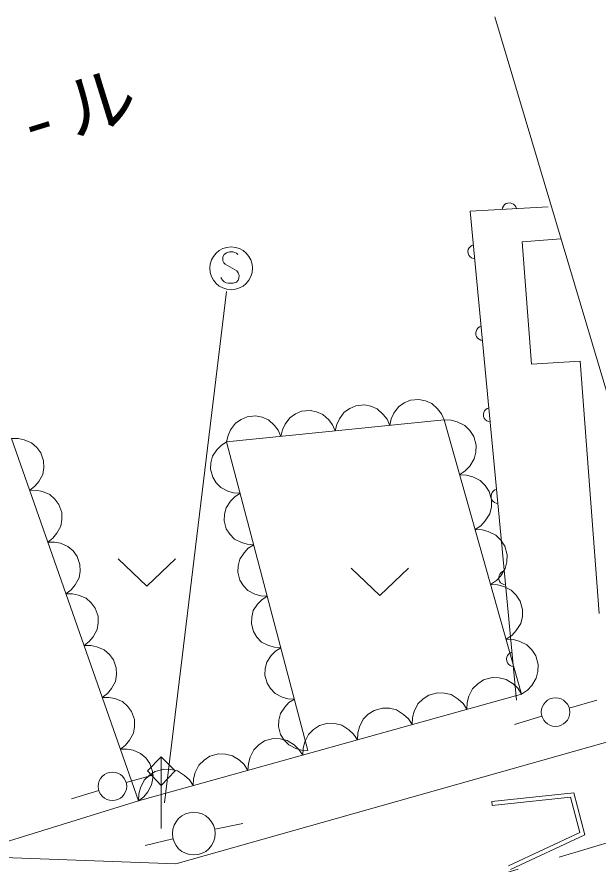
# Model space of a CAD drawing. Units: millimetres, scale not verified. Extents: x 39871 to 677802, y 19935 to 378772.
# Drawn here: x 531979 to 552188, y 318990 to 348478 of the extents above; entities that cross this region are included whole.
import ezdxf

# ---------------------------------------------------------------- set-up
doc = ezdxf.new("R2010")
doc.units = ezdxf.units.MM
doc.header["$LTSCALE"] = 996.768
doc.linetypes.add('CHAIN', pattern=[18.5, 12, -1.5, 3.5, -1.5])
doc.layers.add('S-SUV', color=7, linetype='Continuous', lineweight=13)
doc.styles.add('ＭＳ ゴシック', font='')
doc.styles.get('ＭＳ ゴシック').set_extended_font_data('MS Gothic')

msp = doc.modelspace()

# ---------------------------------------------------------------- linework, layer by layer
at = {"layer": 'S-SUV'}
for p, q in [((548598.3, 348478.4), (556500.8, 321951.4)), ((547741.8, 341721.3), (550456.8, 341865.5)), ((548850.5, 341780.2), (548867.3, 341838.5)), ((548867.3, 341838.5), (548894.6, 341888.6)), ((548894.6, 341888.6), (548939, 341945.8)), ((548939, 341945.8), (548992.2, 341978.6)), ((548992.2, 341978.6), (549049.7, 341999.1)), ((549049.7, 341999.1), (549126.8, 342003.2)), ((549126.8, 342003.2), (549186.3, 341988.9)), ((549186.3, 341988.9), (549242.6, 341961.9)), ((549242.6, 341961.9), (549294, 341909.8)), ((549294, 341909.8), (549326.5, 341862.8)), ((549326.5, 341862.8), (549348.2, 341806.6)), ((549348.6, 324694.1), (547741.8, 341721.3)), ((549552.6, 340654.7), (550898.8, 340756.3)), ((549874.6, 336391), (549552.6, 340654.7)), ((539367.4, 340296.3), (539270.2, 340270.2)), ((539483.2, 340296.3), (539367.4, 340296.3)), ((539561.7, 340281.4), (539483.2, 340296.3)), ((547664.9, 340321.2), (547676.8, 340381.2)), ((547672.2, 340244.3), (547664.9, 340321.2)), ((547676.8, 340381.2), (547701.4, 340438.6)), ((547701.4, 340438.6), (547751.4, 340492.1)), ((547751.4, 340492.1), (547797, 340526.4)), ((547797, 340526.4), (547852.3, 340550.4)), ((539139.3, 340131.9), (539135.6, 340045.9)), ((539135.6, 340045.9), (539139.3, 339989.8)), ((539187.9, 340214.1), (539139.3, 340131.9)), ((539270.2, 340270.2), (539187.9, 340214.1)), ((539617.8, 340255.2), (539561.7, 340281.4)), ((539658.9, 340210.4), (539617.8, 340255.2)), ((547695, 340187.7), (547672.2, 340244.3)), ((547729.9, 340135.9), (547695, 340187.7)), ((547789, 340093.9), (547729.9, 340135.9)), ((547840.2, 340068.7), (547789, 340093.9)), ((547899.1, 340054.3), (547840.2, 340068.7)), ((539139.3, 339989.8), (539169.2, 339915.1)), ((539169.2, 339915.1), (539221.6, 339874)), ((539221.6, 339874), (539629, 339638.5)), ((539629, 339638.5), (539673.9, 339571.2)), ((539673.9, 339571.2), (539703.8, 339477.8)), ((539703.8, 339477.8), (539696.3, 339388)), ((539124.4, 339317), (539072.1, 339403)), ((539184.2, 339261), (539124.4, 339317)), ((539255.2, 339227.3), (539184.2, 339261)), ((539330, 339216.1), (539255.2, 339227.3)), ((539501.9, 339216.1), (539330, 339216.1)), ((539617.8, 339249.7), (539501.9, 339216.1)), ((539670.1, 339317), (539617.8, 339249.7)), ((539696.3, 339388), (539670.1, 339317)), ((537106.5, 321116.3), (539261.3, 338920.1)), ((547969.2, 337600.7), (548019.2, 337654.2)), ((548019.2, 337654.2), (548064.8, 337688.6)), ((548064.8, 337688.6), (548120.1, 337712.6)), ((547932.7, 337483.4), (547944.6, 337543.3)), ((547940, 337406.5), (547932.7, 337483.4)), ((547962.8, 337349.8), (547940, 337406.5)), ((547944.6, 337543.3), (547969.2, 337600.7)), ((547997.8, 337298), (547962.8, 337349.8)), ((548056.8, 337256.1), (547997.8, 337298)), ((548108, 337230.9), (548056.8, 337256.1)), ((548166.9, 337216.4), (548108, 337230.9)), ((551571.1, 336498.6), (549874.6, 336391)), ((552230.2, 327711.4), (551571.1, 336498.6)), ((545445.4, 335043.8), (545248.8, 334909.2)), ((545660.5, 335137.2), (545445.4, 335043.8)), ((545953.7, 335166.9), (545660.5, 335137.2)), ((546183.1, 335118.5), (545953.7, 335166.9)), ((546402.7, 335026.1), (546183.1, 335118.5)), ((546608.2, 334836.7), (546402.7, 335026.1)), ((541877.4, 334754.1), (541662.3, 334660.6)), ((542170.6, 334783.7), (541877.4, 334754.1)), ((542400, 334735.3), (542170.6, 334783.7)), ((542619.6, 334642.9), (542400, 334735.3)), ((543357.3, 334717.6), (543193.9, 334490.9)), ((543553.9, 334852.2), (543357.3, 334717.6)), ((543768.9, 334945.6), (543553.9, 334852.2)), ((544062.1, 334975.3), (543768.9, 334945.6)), ((544291.6, 334926.9), (544062.1, 334975.3)), ((544511.1, 334834.5), (544291.6, 334926.9)), ((544716.6, 334645.1), (544511.1, 334834.5)), ((545248.8, 334909.2), (545085.5, 334682.5)), ((546740.4, 334663.8), (546608.2, 334836.7)), ((548200.5, 334645.5), (548212.4, 334705.5)), ((548212.4, 334705.5), (548237, 334762.9)), ((548237, 334762.9), (548287, 334816.4)), ((548287, 334816.4), (548332.6, 334850.7)), ((548332.6, 334850.7), (548387.9, 334874.7)), ((539267.1, 333687.1), (546833.3, 334453.4)), ((539770.8, 334469), (539574.2, 334334.4)), ((539985.8, 334562.5), (539770.8, 334469)), ((540279, 334592.2), (539985.8, 334562.5)), ((540508.5, 334543.7), (540279, 334592.2)), ((540728, 334451.3), (540508.5, 334543.7)), ((540933.5, 334261.9), (540728, 334451.3)), ((541465.7, 334526), (541302.4, 334299.3)), ((541662.3, 334660.6), (541465.7, 334526)), ((542825.1, 334453.5), (542619.6, 334642.9)), ((542957.3, 334280.6), (542825.1, 334453.5)), ((543193.9, 334490.9), (543103.9, 334295.4)), ((544848.8, 334472.2), (544716.6, 334645.1)), ((544941.8, 334261.8), (544848.8, 334472.2)), ((544995.4, 334487), (544941.8, 334261.8)), ((545085.5, 334682.5), (544995.4, 334487)), ((546833.3, 334453.4), (546740.4, 334663.8)), ((547074.4, 334439.1), (546833.3, 334453.4)), ((546833.3, 334453.4), (549530.3, 324909.2)), ((547291.5, 334381.9), (547074.4, 334439.1)), ((548207.8, 334568.6), (548200.5, 334645.5)), ((548230.6, 334512), (548207.8, 334568.6)), ((548265.6, 334460.2), (548230.6, 334512)), ((548324.6, 334418.2), (548265.6, 334460.2)), ((548375.8, 334393), (548324.6, 334418.2)), ((539410.8, 334107.7), (539320.8, 333912.3)), ((539574.2, 334334.4), (539410.8, 334107.7)), ((541065.7, 334089), (540933.5, 334261.9)), ((541212.3, 334103.8), (541158.7, 333878.7)), ((541302.4, 334299.3), (541212.3, 334103.8)), ((543050.2, 334070.2), (542957.3, 334280.6)), ((543103.9, 334295.4), (543050.2, 334070.2)), ((547554.1, 334255.2), (547291.5, 334381.9)), ((547728, 334077.5), (547554.1, 334255.2)), ((548434.7, 334378.5), (548375.8, 334393)), ((539320.8, 333912.3), (539267.1, 333687.1)), ((541158.7, 333878.7), (541065.7, 334089)), ((547862.9, 333873.5), (547728, 334077.5)), ((547946.5, 333577.6), (547862.9, 333873.5)), ((532018.1, 333801.5), (531785.6, 333801)), ((531785.6, 333801), (536205.6, 321189.5)), ((532230, 333759.5), (532018.1, 333801.5)), ((532489.8, 333653.3), (532230, 333759.5)), ((532667.3, 333493), (532489.8, 333653.3)), ((539078.8, 333565.6), (538932.5, 333412.1)), ((539267.1, 333687.1), (539078.8, 333565.6)), ((542099.8, 322938.4), (539267.1, 333687.1)), ((547938.3, 333333.1), (547946.5, 333577.6)), ((532809.1, 333305), (532667.3, 333493)), ((532907, 333025.7), (532809.1, 333305)), ((538932.5, 333412.1), (538781.5, 333185.5)), ((547883.1, 333090.8), (547938.3, 333333.1)), ((532913.6, 332790.3), (532907, 333025.7)), ((538725.9, 332960.1), (538714.2, 332731.9)), ((538781.5, 333185.5), (538725.9, 332960.1)), ((547725.8, 332845.3), (547883.1, 333090.8)), ((532875, 332554.3), (532913.6, 332790.3)), ((538714.2, 332731.9), (538787.4, 332454.2)), ((547372.7, 332544.6), (547572, 332678.2)), ((547572, 332678.2), (547725.8, 332845.3)), ((532738.3, 332309.2), (532875, 332554.3)), ((538787.4, 332454.2), (538910, 332261.4)), ((547613.8, 332530.3), (547372.7, 332544.6)), ((547830.9, 332473.1), (547613.8, 332530.3)), ((548093.5, 332346.3), (547830.9, 332473.1)), ((548267.4, 332168.7), (548093.5, 332346.3)), ((532417.1, 331999.3), (532600.6, 332139.5)), ((532600.6, 332139.5), (532738.3, 332309.2)), ((538910, 332261.4), (539069.4, 332092.7)), ((539069.4, 332092.7), (539312.5, 331970)), ((548402.3, 331964.6), (548267.4, 332168.7)), ((532649.5, 331999.9), (532417.1, 331999.3)), ((532861.5, 331957.8), (532649.5, 331999.9)), ((533121.2, 331851.6), (532861.5, 331957.8)), ((533298.8, 331691.3), (533121.2, 331851.6)), ((539312.5, 331970), (539514.3, 331913)), ((539550.9, 331774.1), (539404.6, 331620.6)), ((539514.3, 331913), (539739.2, 331895.6)), ((539739.2, 331895.6), (539550.9, 331774.1)), ((548485.9, 331668.8), (548402.3, 331964.6)), ((548468.3, 331807.7), (548480.2, 331867.6)), ((548475.6, 331730.8), (548468.3, 331807.7)), ((548480.2, 331867.6), (548504.8, 331925)), ((548504.8, 331925), (548554.8, 331978.5)), ((548554.8, 331978.5), (548600.4, 332012.9)), ((548600.4, 332012.9), (548655.7, 332036.8)), ((533440.5, 331503.3), (533298.8, 331691.3)), ((533538.4, 331224.1), (533440.5, 331503.3)), ((539404.6, 331620.6), (539253.6, 331394)), ((548498.4, 331674.1), (548475.6, 331730.8)), ((548477.7, 331424.3), (548485.9, 331668.8)), ((548533.4, 331622.3), (548498.4, 331674.1)), ((548592.4, 331580.3), (548533.4, 331622.3)), ((548643.6, 331555.1), (548592.4, 331580.3)), ((548702.5, 331540.7), (548643.6, 331555.1)), ((533545, 330988.7), (533538.4, 331224.1)), ((539198, 331168.6), (539186.3, 330940.4)), ((539253.6, 331394), (539198, 331168.6)), ((548265.1, 330936.5), (548422.5, 331181.9)), ((548422.5, 331181.9), (548477.7, 331424.3)), ((533506.4, 330752.6), (533545, 330988.7)), ((539186.3, 330940.4), (539259.5, 330662.8)), ((548111.4, 330769.4), (548265.1, 330936.5)), ((533369.8, 330507.5), (533506.4, 330752.6)), ((539259.5, 330662.8), (539382.1, 330470)), ((547912.1, 330635.7), (548111.4, 330769.4)), ((548153.2, 330621.4), (547912.1, 330635.7)), ((548370.3, 330564.3), (548153.2, 330621.4)), ((548632.9, 330437.5), (548370.3, 330564.3)), ((533048.5, 330197.7), (533232, 330337.9)), ((533232, 330337.9), (533369.8, 330507.5)), ((539382.1, 330470), (539541.6, 330301.3)), ((539541.6, 330301.3), (539784.6, 330178.5)), ((548806.7, 330259.9), (548632.9, 330437.5)), ((533280.9, 330198.2), (533048.5, 330197.7)), ((533492.9, 330156.2), (533280.9, 330198.2)), ((533752.6, 330050), (533492.9, 330156.2)), ((533930.2, 329889.7), (533752.6, 330050)), ((539784.6, 330178.5), (539986.5, 330121.5)), ((540023, 329982.7), (539876.7, 329829.2)), ((539986.5, 330121.5), (540211.4, 330104.2)), ((540211.4, 330104.2), (540023, 329982.7)), ((548941.7, 330055.8), (548806.7, 330259.9)), ((549025.3, 329759.9), (548941.7, 330055.8)), ((534071.9, 329701.7), (533930.2, 329889.7)), ((534169.8, 329422.4), (534071.9, 329701.7)), ((539876.7, 329829.2), (539725.7, 329602.6)), ((549017.1, 329515.4), (549025.3, 329759.9)), ((534176.5, 329187.1), (534169.8, 329422.4)), ((535499.1, 329609.5), (536495.9, 328667.5)), ((536495.9, 328667.5), (537492.7, 329609.5)), ((539725.7, 329602.6), (539670.1, 329377.2)), ((548961.9, 329273.1), (549017.1, 329515.4)), ((534137.8, 328951), (534176.5, 329187.1)), ((539670.1, 329377.2), (539658.4, 329149)), ((539658.4, 329149), (539731.6, 328871.3)), ((543598.9, 329284.8), (544595.6, 328342.9)), ((544595.6, 328342.9), (545592.4, 329284.8)), ((548772.6, 329087.1), (548822.6, 329140.7)), ((548804.5, 329027.6), (548961.9, 329273.1)), ((548822.6, 329140.7), (548868.2, 329175)), ((548868.2, 329175), (548923.5, 329199)), ((534001.2, 328705.9), (534137.8, 328951)), ((539731.6, 328871.3), (539854.2, 328678.5)), ((548451.5, 328726.9), (548650.8, 328860.5)), ((548650.8, 328860.5), (548804.5, 329027.6)), ((548736.1, 328969.8), (548748, 329029.7)), ((548743.4, 328892.9), (548736.1, 328969.8)), ((548766.3, 328836.2), (548743.4, 328892.9)), ((548748, 329029.7), (548772.6, 329087.1)), ((548801.2, 328784.5), (548766.3, 328836.2)), ((533679.9, 328396.1), (533863.4, 328536.2)), ((533863.4, 328536.2), (534001.2, 328705.9)), ((539854.2, 328678.5), (540013.7, 328509.8)), ((540013.7, 328509.8), (540256.8, 328387.1)), ((548692.6, 328712.6), (548451.5, 328726.9)), ((548909.7, 328655.4), (548692.6, 328712.6)), ((548860.2, 328742.5), (548801.2, 328784.5)), ((548911.4, 328717.3), (548860.2, 328742.5)), ((549172.3, 328528.6), (548909.7, 328655.4)), ((548970.3, 328702.8), (548911.4, 328717.3)), ((549346.1, 328351), (549172.3, 328528.6)), ((533912.4, 328396.6), (533679.9, 328396.1)), ((534124.3, 328354.6), (533912.4, 328396.6)), ((534384.1, 328248.4), (534124.3, 328354.6)), ((534561.6, 328088.1), (534384.1, 328248.4)), ((540256.8, 328387.1), (540458.6, 328330.1)), ((540458.6, 328330.1), (540683.5, 328312.7)), ((540683.5, 328312.7), (540495.2, 328191.3)), ((549481.1, 328147), (549346.1, 328351)), ((534703.4, 327900.1), (534561.6, 328088.1)), ((540348.8, 328037.7), (540197.8, 327811.1)), ((540495.2, 328191.3), (540348.8, 328037.7)), ((549564.7, 327851.1), (549481.1, 328147)), ((534801.2, 327620.8), (534703.4, 327900.1)), ((534807.9, 327385.4), (534801.2, 327620.8)), ((540197.8, 327811.1), (540142.2, 327585.8)), ((549556.5, 327606.6), (549564.7, 327851.1)), ((534769.2, 327149.4), (534807.9, 327385.4)), ((540142.2, 327585.8), (540130.5, 327357.6)), ((540130.5, 327357.6), (540203.7, 327079.9)), ((549343.9, 327118.8), (549501.3, 327364.2)), ((549501.3, 327364.2), (549556.5, 327606.6)), ((534632.6, 326904.3), (534769.2, 327149.4)), ((540203.7, 327079.9), (540326.4, 326887.1)), ((549190.2, 326951.7), (549343.9, 327118.8)), ((534311.3, 326594.4), (534494.8, 326734.6)), ((534494.8, 326734.6), (534632.6, 326904.3)), ((540326.4, 326887.1), (540485.8, 326718.4)), ((548990.9, 326818.1), (549190.2, 326951.7)), ((549232, 326803.7), (548990.9, 326818.1)), ((549449.1, 326746.6), (549232, 326803.7)), ((549711.7, 326619.8), (549449.1, 326746.6)), ((534543.8, 326595), (534311.3, 326594.4)), ((534755.7, 326552.9), (534543.8, 326595)), ((535015.5, 326446.7), (534755.7, 326552.9)), ((535193, 326286.4), (535015.5, 326446.7)), ((540485.8, 326718.4), (540728.9, 326595.6)), ((540728.9, 326595.6), (540930.7, 326538.7)), ((540930.7, 326538.7), (541155.6, 326521.3)), ((541155.6, 326521.3), (540967.3, 326399.8)), ((549885.5, 326442.2), (549711.7, 326619.8)), ((550020.5, 326238.1), (549885.5, 326442.2)), ((535334.8, 326098.4), (535193, 326286.4)), ((540820.9, 326246.3), (540669.9, 326019.7)), ((540967.3, 326399.8), (540820.9, 326246.3)), ((549003.9, 326131.9), (549015.8, 326191.9)), ((549015.8, 326191.9), (549040.4, 326249.3)), ((549040.4, 326249.3), (549090.4, 326302.8)), ((549090.4, 326302.8), (549136, 326337.1)), ((549136, 326337.1), (549191.3, 326361.1)), ((550104.1, 325942.3), (550020.5, 326238.1)), ((535432.7, 325819.2), (535334.8, 326098.4)), ((540669.9, 326019.7), (540614.3, 325794.3)), ((549011.2, 326055), (549003.9, 326131.9)), ((549034.1, 325998.4), (549011.2, 326055)), ((549069, 325946.6), (549034.1, 325998.4)), ((549128, 325904.6), (549069, 325946.6)), ((549179.2, 325879.4), (549128, 325904.6)), ((549238.1, 325864.9), (549179.2, 325879.4)), ((550095.9, 325697.7), (550104.1, 325942.3)), ((535400.7, 325347.7), (535439.3, 325583.8)), ((535439.3, 325583.8), (535432.7, 325819.2)), ((540614.3, 325794.3), (540602.6, 325566.1)), ((540602.6, 325566.1), (540675.8, 325288.4)), ((550040.7, 325455.4), (550095.9, 325697.7)), ((535264, 325102.6), (535400.7, 325347.7)), ((540675.8, 325288.4), (540798.5, 325095.7)), ((548004.1, 325268), (547826.6, 325095.3)), ((548207.8, 325401.8), (548004.1, 325268)), ((548502.8, 325484.2), (548207.8, 325401.8)), ((548746.4, 325475.3), (548502.8, 325484.2)), ((548987.7, 325419.5), (548746.4, 325475.3)), ((549231.7, 325261.9), (548987.7, 325419.5)), ((549397.8, 325108.2), (549231.7, 325261.9)), ((549883.3, 325210), (550040.7, 325455.4)), ((535126.3, 324933), (535264, 325102.6)), ((540798.5, 325095.7), (540957.9, 324926.9)), ((547826.6, 325095.3), (547699.4, 324834.2)), ((549530.3, 324909.2), (549397.8, 325108.2)), ((549530.3, 324909.2), (549729.6, 325042.8)), ((549729.6, 325042.8), (549883.3, 325210)), ((534942.8, 324792.8), (535126.3, 324933)), ((535175.2, 324793.3), (534942.8, 324792.8)), ((535387.2, 324751.3), (535175.2, 324793.3)), ((535646.9, 324645.1), (535387.2, 324751.3)), ((536205.6, 321189.5), (549530.3, 324909.2)), ((540957.9, 324926.9), (541201, 324804.2)), ((541201, 324804.2), (541402.8, 324747.2)), ((541402.8, 324747.2), (541627.7, 324729.9)), ((541627.7, 324729.9), (541439.4, 324608.4)), ((546100.5, 324736.6), (545923, 324564)), ((546304.3, 324870.4), (546100.5, 324736.6)), ((546599.3, 324952.8), (546304.3, 324870.4)), ((546842.9, 324943.9), (546599.3, 324952.8)), ((547084.2, 324888.1), (546842.9, 324943.9)), ((547328.2, 324730.5), (547084.2, 324888.1)), ((547494.3, 324576.8), (547328.2, 324730.5)), ((547699.4, 324834.2), (547641.8, 324618)), ((551188.5, 324417.6), (552145.8, 324693.1)), ((535824.5, 324484.8), (535646.9, 324645.1)), ((535966.2, 324296.8), (535824.5, 324484.8)), ((541293, 324454.9), (541142, 324228.3)), ((541439.4, 324608.4), (541293, 324454.9)), ((544695.8, 324421.4), (544400.8, 324339.1)), ((544939.4, 324412.5), (544695.8, 324421.4)), ((545180.7, 324356.7), (544939.4, 324412.5)), ((545923, 324564), (545795.9, 324302.8)), ((547626.7, 324377.8), (547494.3, 324576.8)), ((547641.8, 324618), (547626.7, 324377.8)), ((536064.1, 324017.5), (535966.2, 324296.8)), ((537503.2, 318993.8), (555837.6, 324177.9)), ((541142, 324228.3), (541086.5, 324002.9)), ((544197, 324205.2), (544019.5, 324032.6)), ((544400.8, 324339.1), (544197, 324205.2)), ((545424.7, 324199.1), (545180.7, 324356.7)), ((545590.7, 324045.4), (545424.7, 324199.1)), ((545738.3, 324086.6), (545723.2, 323846.5)), ((545795.9, 324302.8), (545738.3, 324086.6)), ((550232.5, 324137.2), (549278.1, 323851.9)), ((536032.1, 323546.1), (536070.7, 323782.2)), ((536070.7, 323782.2), (536064.1, 324017.5)), ((541086.5, 324002.9), (541074.8, 323774.7)), ((542497.2, 323807.7), (542293.5, 323673.8)), ((542792.3, 323890), (542497.2, 323807.7)), ((543035.9, 323881.1), (542792.3, 323890)), ((543277.1, 323825.3), (543035.9, 323881.1)), ((543521.2, 323667.8), (543277.1, 323825.3)), ((544019.5, 324032.6), (543892.4, 323771.4)), ((545723.2, 323846.5), (545590.7, 324045.4)), ((535895.5, 323301), (536032.1, 323546.1)), ((541074.8, 323774.7), (541147.9, 323497)), ((541147.9, 323497), (541270.6, 323304.2)), ((542116, 323501.2), (541988.9, 323240)), ((542293.5, 323673.8), (542116, 323501.2)), ((543687.2, 323514), (543521.2, 323667.8)), ((543819.7, 323315.1), (543687.2, 323514)), ((543834.7, 323555.2), (543819.7, 323315.1)), ((543892.4, 323771.4), (543834.7, 323555.2)), ((535757.7, 323131.3), (535895.5, 323301)), ((540593.7, 323276.3), (540390, 323142.5)), ((540888.8, 323358.6), (540593.7, 323276.3)), ((541132.4, 323349.7), (540888.8, 323358.6)), ((541373.6, 323293.9), (541132.4, 323349.7)), ((541270.6, 323304.2), (541430, 323135.5)), ((541617.7, 323136.4), (541373.6, 323293.9)), ((541988.9, 323240), (541931.2, 323023.8)), ((535574.2, 322991.1), (535757.7, 323131.3)), ((535806.6, 322991.7), (535574.2, 322991.1)), ((536018.6, 322949.7), (535806.6, 322991.7)), ((536278.3, 322843.5), (536018.6, 322949.7)), ((540212.5, 322969.8), (540085.3, 322708.6)), ((540390, 323142.5), (540212.5, 322969.8)), ((541430, 323135.5), (541673.1, 323012.8)), ((541783.7, 322982.7), (541617.7, 323136.4)), ((541673.1, 323012.8), (541874.9, 322955.8)), ((541916.2, 322783.7), (541783.7, 322982.7)), ((541874.9, 322955.8), (542099.8, 322938.4)), ((541931.2, 323023.8), (541916.2, 322783.7)), ((536455.9, 322683.2), (536278.3, 322843.5)), ((536597.7, 322495.2), (536455.9, 322683.2)), ((536998.5, 322718.3), (536518.8, 322232.4)), ((537478.2, 322232.4), (536998.5, 322718.3)), ((536998.5, 322718.3), (536998.5, 320226.4)), ((538486.5, 322611.1), (538309, 322438.4)), ((538690.2, 322744.9), (538486.5, 322611.1)), ((538985.2, 322827.3), (538690.2, 322744.9)), ((539228.8, 322818.3), (538985.2, 322827.3)), ((539470.1, 322762.6), (539228.8, 322818.3)), ((539714.1, 322605), (539470.1, 322762.6)), ((539880.2, 322451.3), (539714.1, 322605)), ((540085.3, 322708.6), (540027.7, 322492.4)), ((536695.5, 322215.9), (536597.7, 322495.2)), ((538309, 322438.4), (538181.8, 322177.2)), ((540012.7, 322252.3), (539880.2, 322451.3)), ((540027.7, 322492.4), (540012.7, 322252.3)), ((535778.9, 321831), (536737.6, 322101.9)), ((536582.9, 322079.7), (536405.4, 321907)), ((536518.8, 322232.4), (536998.5, 321721.5)), ((536786.7, 322213.5), (536582.9, 322079.7)), ((536702.2, 321980.5), (536695.5, 322215.9)), ((537081.7, 322295.9), (536786.7, 322213.5)), ((536998.5, 321721.5), (537478.2, 322232.4)), ((537325.3, 322286.9), (537081.7, 322295.9)), ((537566.6, 322231.2), (537325.3, 322286.9)), ((537810.6, 322073.6), (537566.6, 322231.2)), ((537976.6, 321919.9), (537810.6, 322073.6)), ((538181.8, 322177.2), (538124.2, 321961.1)), ((536405.4, 321907), (536278.3, 321645.8)), ((536526.9, 321499.3), (536663.5, 321744.5)), ((536663.5, 321744.5), (536702.2, 321980.5)), ((538109.1, 321720.9), (537976.6, 321919.9)), ((538124.2, 321961.1), (538109.1, 321720.9)), ((534823.3, 321549.9), (533870.7, 321258.4)), ((536220.6, 321429.7), (536205.6, 321189.5)), ((536278.3, 321645.8), (536220.6, 321429.7)), ((536389.1, 321329.7), (536526.9, 321499.3)), ((548490.2, 321171.7), (551344.3, 321475.3)), ((551344.3, 321475.3), (551727.4, 320005.1)), ((531373.1, 319688.6), (536205.6, 321189.5)), ((536205.6, 321189.5), (536389.1, 321329.7)), ((548490.2, 321171.7), (548506, 321023.1)), ((551232.1, 321313), (548506, 321023.1)), ((551551.4, 320087.8), (551232.1, 321313)), ((538859.8, 320202.2), (539835, 320405.9)), ((549077.8, 318933), (551551.4, 320087.8)), ((551727.4, 320005.1), (549141, 318797.6)), ((537402.2, 319874), (536433.8, 319640)), ((531520.8, 319212.9), (537503.2, 318993.8))]:
    msp.add_line(p, q, dxfattribs=at)
at = {"layer": 'S-SUV', "linetype": 'CHAIN'}
msp.add_line((462446.1, 293014.2), (555822.5, 320710.9), dxfattribs=at)
at = {"layer": 'S-SUV'}
for centre, radius in [((539427.2, 339728.2), 743.8), ((550709.8, 324279.8), 495.9), ((535299.6, 321695.6), 495.9), ((538128.4, 320049.5), 743.8)]:
    msp.add_circle(centre, radius, dxfattribs=at)

# ---------------------------------------------------------------- texts
at = {"layer": 'S-SUV', "insert": (521504.3, 340303.9), "char_height": 1827, "attachment_point": 7, "rotation": 17.3, "style": 'ＭＳ ゴシック'}
msp.add_mtext('\\T1.31;ガ-ドレ-ル', dxfattribs=at)

doc.saveas('drawing.dxf')
